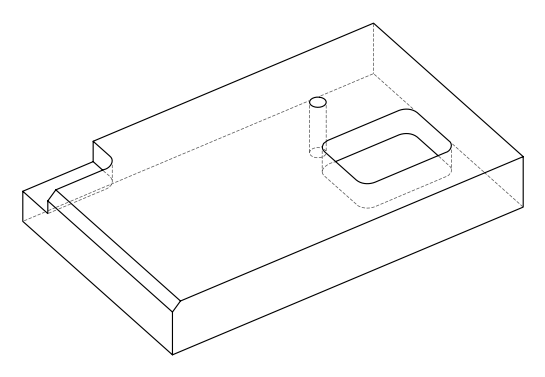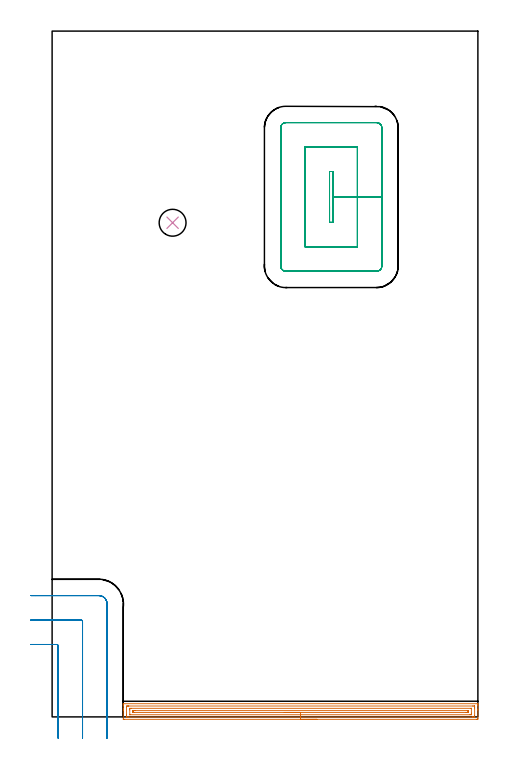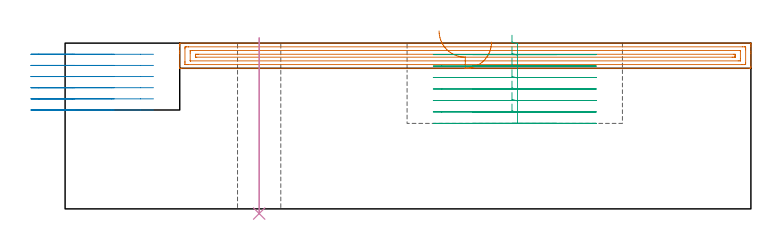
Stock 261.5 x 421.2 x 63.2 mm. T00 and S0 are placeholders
(PLAN: 4 operations, 2 tool changes, 20.6 min)
(1 AREA_MILL | FG_CHAMFER_SURFACE | UGT0205_001 | 7.17 min | 10301 mm3)
(2 MILL_CORNER_NOTCH_RECTANGULAR | CORNER_NOTCH_RECTANGULAR | UGT0201_094 | Follow Part, ap 5, ae 75% | 4.16 min | 92676 mm3)
(3 MILL_RECTANGULAR_POCKET | POCKET_RECTANGULAR_STRAIGHT | UGT0201_094 | Follow Part, ap 5, ae 75% | 9.02 min | 275060 mm3)
(4 INDEXABLE_INSERT_DRILL_THROUGH_HOLE_FROM_SOLID | STEP1HOLE | NXT0302_004 | 0.27 min | 13517 mm3)
(TOOL UGT0205_001 | Chamfer Mill 20 x 3 x 45 deg. | D20 FL50 Z2)
(TOOL UGT0201_094 | End mill 20 mm | D20 FL38 Z4)
(TOOL NXT0302_004 | Index. Insert Drill 16.5mm [880-D1650L20-05] | D16.5 PA176 FL83 Z2)
(OP 1 AREA_MILL)
G17 G21 G94 G90
T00 M6
G54
G17 G0 G90 X162.6 Y-1.5 S1061 M3
G43 Z73.2 H0
Z63.6
G94 G1 X162.562 Z62.728 F250.
X162.448 Z61.863
X162.259 Z61.012
X161.997 Z60.18
X161.663 Z59.374
X161.26 Z58.6
X160.792 Z57.864
X160.26 Z57.172
X159.671 Z56.529
X159.028 Z55.94
X158.336 Z55.408
X157.6 Z54.94
X156.826 Z54.537
X156.02 Z54.203
X155.188 Z53.941
X154.336 Z53.752
X153.472 Z53.638
X152.6 Z53.6
X44.291
X43.809 Y-1.495 Z53.603
X43.71 Y-1.491 Z53.606
X43.7 Y-1.388 Z53.709
Y4.178 Z59.273
Y4.77 Z59.867
Y5.057 Z60.153
Y6.813 Z61.908
Y7.386 Z62.485
Y7.834 Z62.933
X43.703 Y7.969 Z63.062
X43.71 Y8.098 Z63.189
X43.845 Y8.1 Z63.2
X261.355
X261.49 Y8.098 Z63.189
X261.497 Y7.969 Z63.062
X261.5 Y7.834 Z62.933
Y7.387 Z62.485
Y6.813 Z61.908
Y4.77 Z59.867
Y4.178 Z59.273
Y-0.796 Z54.301
X261.496 Y-1.092 Z54.005
X261.49 Y-1.492 Z53.605
X261.319 Y-1.496 Z53.602
X260.909 Y-1.5 Z53.6
X152.6
Y-0.086 Z55.014
X46.836
X46.074 Y-0.085 Z55.015
X45.942 Y-0.084 Z55.016
X45.736 Y-0.079 Z55.021
X45.71 Y-0.012 Z55.088
X45.704 Y0.151 Z55.251
X45.701 Y0.665 Z55.765
X45.7 Y1.033 Z56.133
X45.701 Y5.935 Z61.035
X45.703 Y6.301 Z61.401
X45.71 Y6.665 Z61.765
X46.074 Y6.68 Z61.78
X46.207 Y6.683 Z61.783
X46.965 Y6.685 Z61.785
X47.095 Y6.686 Z61.786
X258.364
X259.126 Y6.685 Z61.785
X259.258 Y6.683 Z61.783
X259.464 Y6.679 Z61.779
X259.49 Y6.612 Z61.712
X259.496 Y6.449 Z61.549
X259.499 Y5.935 Z61.035
X259.5 Y5.567 Z60.667
X259.499 Y0.665 Z55.765
X259.497 Y0.299 Z55.399
X259.49 Y-0.065 Z55.035
X259.126 Y-0.08 Z55.02
X258.993 Y-0.083 Z55.017
X258.235 Y-0.086 Z55.014
X258.105
X152.6
Y1.328 Z56.428
X47.857 Y1.329 Z56.429
X47.784 Y1.33 Z56.43
X47.727 Y1.333 Z56.433
X47.715 Y1.335 Z56.435
X47.71 Y1.346 Z56.446
X47.706 Y1.389 Z56.489
X47.702 Y1.543 Z56.643
X47.7 Y4.333 Z59.433
X47.702 Y5.057 Z60.157
X47.704 Y5.207 Z60.307
X47.709 Y5.257 Z60.357
X47.75 Y5.264 Z60.364
X47.857 Y5.266 Z60.366
X48.531 Y5.271 Z60.371
X257.343
X257.416 Y5.27 Z60.37
X257.473 Y5.267 Z60.367
X257.485 Y5.265 Z60.365
X257.49 Y5.254 Z60.354
X257.494 Y5.211 Z60.311
X257.498 Y5.057 Z60.157
X257.5 Y2.267 Z57.367
X257.498 Y1.543 Z56.643
X257.496 Y1.393 Z56.493
X257.491 Y1.343 Z56.443
X257.45 Y1.335 Z56.435
X257.343 Y1.334 Z56.434
X256.669 Y1.329 Z56.429
X152.6 Y1.328 Z56.428
Y2.743 Z57.843
X50.205
X49.816 Y2.747 Z57.847
X49.733 Y2.75 Z57.85
X49.71 Y2.758 Z57.858
X49.706 Y2.798 Z57.898
X49.703 Y2.886 Z57.986
X49.7 Y3.24 Z58.34
Y3.3 Z58.4
X49.706 Y3.709 Z58.809
X49.71 Y3.811 Z58.911
X49.717 Y3.851 Z58.951
X49.777 Y3.853 Z58.953
X49.967 Y3.856 Z58.956
X50.531 Y3.857 Z58.957
X50.857
X254.995
X255.384 Y3.853 Z58.953
X255.467 Y3.85 Z58.95
X255.49 Y3.842 Z58.942
X255.494 Y3.802 Z58.902
X255.497 Y3.714 Z58.814
X255.5 Y3.359 Z58.459
Y3.3 Z58.4
X255.494 Y2.891 Z57.991
X255.49 Y2.789 Z57.889
X255.483 Y2.749 Z57.849
X255.423 Y2.747 Z57.847
X255.233 Y2.744 Z57.844
X254.669 Y2.743 Z57.843
X254.343
X152.6
X151.728 Z57.881
X150.864 Z57.995
X150.012 Z58.183
X149.18 Z58.446
X148.374 Z58.78
X147.6 Z59.182
X146.864 Z59.651
X146.172 Z60.182
X145.529 Z60.772
X144.94 Z61.415
X144.408 Z62.107
X143.94 Z62.843
X143.537 Z63.616
X143.203 Z64.422
X142.941 Z65.254
X142.752 Z66.106
X142.638 Z66.971
X142.6 Z67.843
G0 Z73.2
M5
M2
(OP 2 MILL_CORNER_NOTCH_RECTANGULAR)
G17 G21 G94 G90
T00 M6
G54
G17 G0 G90 X3.7 Y-13. S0 M3
G43 Z73.2 H0
Z58.95
G94 G1 Y-10. F250.
Y43.505 F500.
G3 X2.705 Y44.5 R1.
G1 X-10.
X-13. F250.
G0 Z73.2
X18.7 Y-13.
Z58.95
G1 Y-10.
Y58.505 F500.
G3 X17.705 Y59.5 R1.
G1 X-10.
X-13. F250.
G0 Z73.2
X33.7 Y-13.
Z58.95
G1 Y-10.
Y69.6 F500.
G3 X28.8 Y74.5 R4.9
G1 X-10.
X-13. F250.
G0 Z73.2
X3.7 Y-13.
Z54.7
G1 Y-10.
Y43.505 F500.
G3 X2.705 Y44.5 R1.
G1 X-10.
X-13. F250.
G0 Z73.2
X18.7 Y-13.
Z54.7
G1 Y-10.
Y58.505 F500.
G3 X17.705 Y59.5 R1.
G1 X-10.
X-13. F250.
G0 Z73.2
X33.7 Y-13.
Z54.7
G1 Y-10.
Y69.6 F500.
G3 X28.8 Y74.5 R4.9
G1 X-10.
X-13. F250.
G0 Z73.2
X3.7 Y-13.
Z50.45
G1 Y-10.
Y43.505 F500.
G3 X2.705 Y44.5 R1.
G1 X-10.
X-13. F250.
G0 Z73.2
X18.7 Y-13.
Z50.45
G1 Y-10.
Y58.505 F500.
G3 X17.705 Y59.5 R1.
G1 X-10.
X-13. F250.
G0 Z73.2
X33.7 Y-13.
Z50.45
G1 Y-10.
Y69.6 F500.
G3 X28.8 Y74.5 R4.9
G1 X-10.
X-13. F250.
G0 Z73.2
X3.7 Y-13.
Z46.2
G1 Y-10.
Y43.505 F500.
G3 X2.705 Y44.5 R1.
G1 X-10.
X-13. F250.
G0 Z73.2
X18.7 Y-13.
Z46.2
G1 Y-10.
Y58.505 F500.
G3 X17.705 Y59.5 R1.
G1 X-10.
X-13. F250.
G0 Z73.2
X33.7 Y-13.
Z46.2
G1 Y-10.
Y69.6 F500.
G3 X28.8 Y74.5 R4.9
G1 X-10.
X-13. F250.
G0 Z73.2
X3.7 Y-13.
Z41.95
G1 Y-10.
Y43.505 F500.
G3 X2.705 Y44.5 R1.
G1 X-10.
X-13. F250.
G0 Z73.2
X18.7 Y-13.
Z41.95
G1 Y-10.
Y58.505 F500.
G3 X17.705 Y59.5 R1.
G1 X-10.
X-13. F250.
G0 Z73.2
X33.7 Y-13.
Z41.95
G1 Y-10.
Y69.6 F500.
G3 X28.8 Y74.5 R4.9
G1 X-10.
X-13. F250.
G0 Z73.2
X3.7 Y-13.
Z37.7
G1 Y-10.
Y43.505 F500.
G3 X2.705 Y44.5 R1.
G1 X-10.
X-13. F250.
G0 Z73.2
X18.7 Y-13.
Z37.7
G1 Y-10.
Y58.505 F500.
G3 X17.705 Y59.5 R1.
G1 X-10.
X-13. F250.
G0 Z73.2
X33.7 Y-13.
Z37.7
G1 Y-10.
Y69.6 F500.
G3 X28.8 Y74.5 R4.9
G1 X-10.
X-13. F250.
G0 Z73.2
M5
M2
(OP 3 MILL_RECTANGULAR_POCKET)
G17 G21 G94 G90
T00 M6
G54
G17 G0 G90 X170.4 Y313.46 S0 M3
G43 Z73.2 H0
Z66.2
G94 G1 Y303.7 Z63.585 F250.
X172.5 Z63.022
Y319.35 Z58.828
Y335. F500.
X170.4
Y303.7
X172.5
Y319.35
X187.5
Y350.
X155.4
Y288.7
X187.5
Y319.35
X202.5
Y361.8
G3 X199.3 Y365. R3.2
G1 X143.6
G3 X140.4 Y361.8 R3.2
G1 Y276.9
G3 X143.6 Y273.7 R3.2
G1 X199.3
G3 X202.5 Y276.9 R3.2
G1 Y319.35
Y320.35
G0 X170.4 Y313.46 Z61.828
G1 Y303.7 Z59.213 F250.
X172.5 Z58.65
Y319.35 Z54.457
Y335. F500.
X170.4
Y303.7
X172.5
Y319.35
X187.5
Y350.
X155.4
Y288.7
X187.5
Y319.35
X202.5
Y361.8
G3 X199.3 Y365. R3.2
G1 X143.6
G3 X140.4 Y361.8 R3.2
G1 Y276.9
G3 X143.6 Y273.7 R3.2
G1 X199.3
G3 X202.5 Y276.9 R3.2
G1 Y319.35
Y320.35
G0 X170.4 Y313.46 Z57.457
G1 Y303.7 Z54.842 F250.
X172.5 Z54.279
Y319.35 Z50.086
Y335. F500.
X170.4
Y303.7
X172.5
Y319.35
X187.5
Y350.
X155.4
Y288.7
X187.5
Y319.35
X202.5
Y361.8
G3 X199.3 Y365. R3.2
G1 X143.6
G3 X140.4 Y361.8 R3.2
G1 Y276.9
G3 X143.6 Y273.7 R3.2
G1 X199.3
G3 X202.5 Y276.9 R3.2
G1 Y319.35
Y320.35
G0 X170.4 Y313.46 Z53.086
G1 Y303.7 Z50.47 F250.
X172.5 Z49.908
Y319.35 Z45.714
Y335. F500.
X170.4
Y303.7
X172.5
Y319.35
X187.5
Y350.
X155.4
Y288.7
X187.5
Y319.35
X202.5
Y361.8
G3 X199.3 Y365. R3.2
G1 X143.6
G3 X140.4 Y361.8 R3.2
G1 Y276.9
G3 X143.6 Y273.7 R3.2
G1 X199.3
G3 X202.5 Y276.9 R3.2
G1 Y319.35
Y320.35
G0 X170.4 Y313.46 Z48.714
G1 Y303.7 Z46.099 F250.
X172.5 Z45.536
Y319.35 Z41.343
Y335. F500.
X170.4
Y303.7
X172.5
Y319.35
X187.5
Y350.
X155.4
Y288.7
X187.5
Y319.35
X202.5
Y361.8
G3 X199.3 Y365. R3.2
G1 X143.6
G3 X140.4 Y361.8 R3.2
G1 Y276.9
G3 X143.6 Y273.7 R3.2
G1 X199.3
G3 X202.5 Y276.9 R3.2
G1 Y319.35
Y320.35
G0 X170.4 Y313.46 Z44.343
G1 Y303.7 Z41.728 F250.
X172.5 Z41.165
Y319.35 Z36.971
Y335. F500.
X170.4
Y303.7
X172.5
Y319.35
X187.5
Y350.
X155.4
Y288.7
X187.5
Y319.35
X202.5
Y361.8
G3 X199.3 Y365. R3.2
G1 X143.6
G3 X140.4 Y361.8 R3.2
G1 Y276.9
G3 X143.6 Y273.7 R3.2
G1 X199.3
G3 X202.5 Y276.9 R3.2
G1 Y319.35
Y320.35
G0 X170.4 Y313.46 Z39.971
G1 Y303.7 Z37.356 F250.
X172.5 Z36.793
Y319.35 Z32.6
Y335. F500.
X170.4
Y303.7
X172.5
Y319.35
X187.5
Y350.
X155.4
Y288.7
X187.5
Y319.35
X202.5
Y361.8
G3 X199.3 Y365. R3.2
G1 X143.6
G3 X140.4 Y361.8 R3.2
G1 Y276.9
G3 X143.6 Y273.7 R3.2
G1 X199.3
G3 X202.5 Y276.9 R3.2
G1 Y319.35
Y320.35
G0 Z73.2
M5
M2
(OP 4 INDEXABLE_INSERT_DRILL_THROUGH_HOLE_FROM_SOLID)
G17 G21 G94 G90
T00 M6
G54
G17 G0 G90 X74. Y303.5 S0 M3
G43 Z73.2 H1
G94 G81 G98 Z-1.788 F250. R65.2
G80
M5
M2
